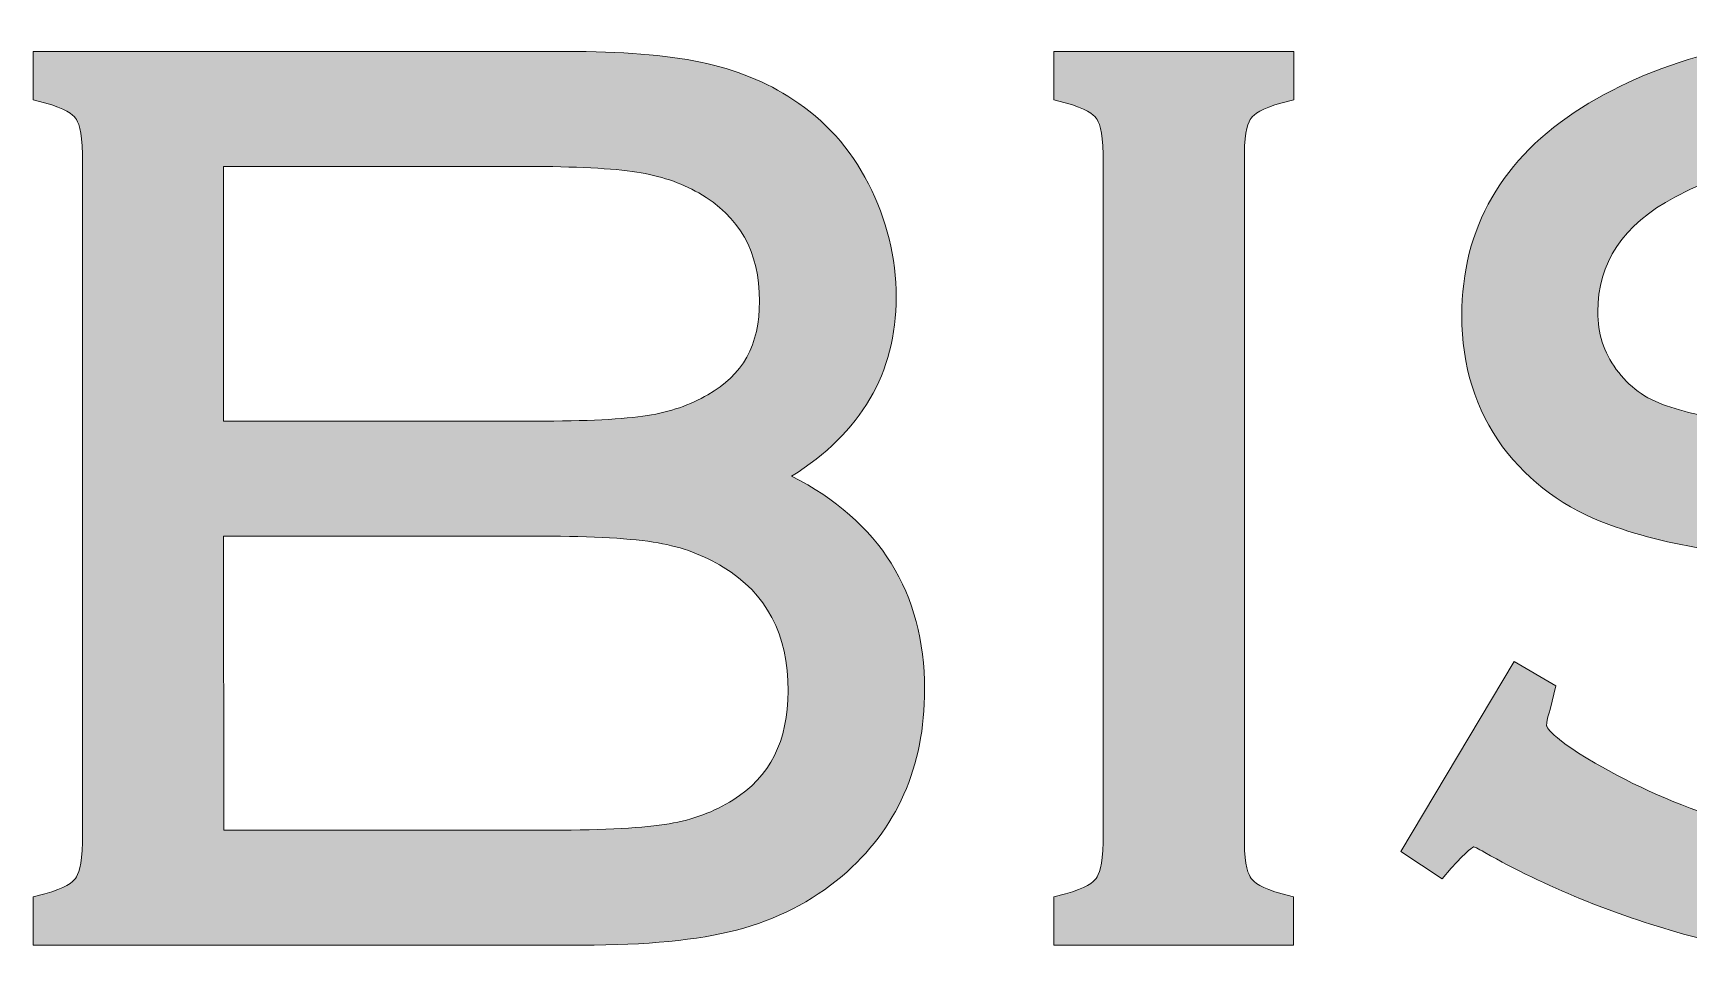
# Model space of a CAD drawing. Header units: inches. Extents: x 1117 to 1992, y -2324 to -585.
# Drawn here: x 1432.59 to 1459.24, y -608.59 to -593.6 of the extents above; entities that cross this region are included whole.
import ezdxf

# ---------------------------------------------------------------- set-up
doc = ezdxf.new("R2010")
doc.units = ezdxf.units.IN
doc.header["$MEASUREMENT"] = 0
doc.layers.add('Layer 1', color=7, linetype='Continuous')

# ---------------------------------------------------------------- blocks, each defined once
blk = doc.blocks.new('block 10')
at = {"layer": 'Layer 1', "true_color": 0x010101}
h = blk.add_hatch(color=18, dxfattribs=at)
h.dxf.hatch_style = 2
edge = h.paths.add_edge_path()
edge.add_spline(control_points=[(1468.837, -602.107), (1468.535, -601.551), (1468.112, -601.12), (1467.587, -600.825), (1467.11, -600.556), (1466.531, -600.359), (1465.865, -600.239), (1465.217, -600.122), (1464.253, -600.041), (1462.997, -599.999), (1461.512, -599.942), (1460.533, -599.892), (1460.083, -599.851), (1459.651, -599.812), (1459.245, -599.728), (1458.877, -599.604), (1458.535, -599.487), (1458.271, -599.296), (1458.069, -599.017), (1457.867, -598.74), (1457.77, -598.437), (1457.77, -598.092), (1457.77, -597.3), (1458.175, -596.694), (1459.012, -596.242), (1459.888, -595.777), (1460.975, -595.54), (1462.242, -595.54), (1463.83, -595.54), (1465.191, -595.839), (1466.291, -596.43), (1466.925, -596.76), (1466.962, -596.927), (1466.962, -596.927), (1466.962, -596.97), (1466.955, -597.086), (1466.904, -597.38), (1466.904, -597.38), (1466.872, -597.564), (1466.872, -597.564), (1466.872, -597.564), (1467.559, -597.908), (1467.559, -597.908), (1467.559, -597.908), (1469.15, -594.755), (1469.15, -594.755), (1469.15, -594.755), (1468.404, -594.396), (1468.404, -594.396), (1468.404, -594.396), (1468.287, -594.593), (1468.287, -594.593), (1468.147, -594.829), (1468.061, -594.903), (1468.03, -594.924), (1467.986, -594.911), (1467.888, -594.876), (1467.675, -594.79), (1465.898, -594.003), (1464.104, -593.603), (1462.341, -593.603), (1460.401, -593.603), (1458.775, -594.008), (1457.508, -594.807), (1456.23, -595.613), (1455.582, -596.74), (1455.582, -598.155), (1455.582, -598.959), (1455.802, -599.667), (1456.239, -600.265), (1456.672, -600.839), (1457.247, -601.259), (1457.951, -601.515), (1458.488, -601.71), (1459.063, -601.85), (1459.666, -601.931), (1460.258, -602.011), (1461.249, -602.08), (1462.616, -602.138), (1463.762, -602.179), (1464.55, -602.224), (1464.957, -602.273), (1465.356, -602.32), (1465.719, -602.399), (1466.036, -602.508), (1466.353, -602.623), (1466.603, -602.812), (1466.798, -603.088), (1466.992, -603.361), (1467.087, -603.663), (1467.087, -604.009), (1467.087, -604.391), (1466.971, -604.75), (1466.732, -605.103), (1466.491, -605.459), (1466.165, -605.746), (1465.757, -605.957), (1464.872, -606.416), (1463.738, -606.648), (1462.388, -606.648), (1460.907, -606.648), (1459.457, -606.279), (1458.078, -605.549), (1457.032, -604.996), (1456.952, -604.769), (1456.947, -604.753), (1456.947, -604.721), (1456.954, -604.645), (1457.002, -604.49), (1457.002, -604.49), (1457.096, -604.112), (1457.096, -604.112), (1457.096, -604.112), (1456.423, -603.719), (1456.423, -603.719), (1456.423, -603.719), (1454.599, -606.779), (1454.599, -606.779), (1454.599, -606.779), (1455.268, -607.216), (1455.268, -607.216), (1455.268, -607.216), (1455.411, -607.049), (1455.411, -607.049), (1455.668, -606.748), (1455.776, -606.706), (1455.771, -606.703), (1455.781, -606.705), (1455.831, -606.719), (1455.953, -606.795), (1456.933, -607.347), (1458.009, -607.789), (1459.152, -608.107), (1460.297, -608.426), (1461.406, -608.587), (1462.449, -608.587), (1464.575, -608.587), (1466.309, -608.117), (1467.605, -607.188), (1468.717, -606.382), (1469.282, -605.284), (1469.282, -603.923), (1469.288, -603.269), (1469.137, -602.659), (1468.837, -602.107)], knot_values=[0, 0, 0, 0, 1, 1, 1, 2, 2, 2, 3, 3, 3, 4, 4, 4, 5, 5, 5, 6, 6, 6, 7, 7, 7, 8, 8, 8, 9, 9, 9, 10, 10, 10, 11, 11, 11, 12, 12, 12, 13, 13, 13, 14, 14, 14, 15, 15, 15, 16, 16, 16, 17, 17, 17, 18, 18, 18, 19, 19, 19, 20, 20, 20, 21, 21, 21, 22, 22, 22, 23, 23, 23, 24, 24, 24, 25, 25, 25, 26, 26, 26, 27, 27, 27, 28, 28, 28, 29, 29, 29, 30, 30, 30, 31, 31, 31, 32, 32, 32, 33, 33, 33, 34, 34, 34, 35, 35, 35, 36, 36, 36, 37, 37, 37, 38, 38, 38, 39, 39, 39, 40, 40, 40, 41, 41, 41, 42, 42, 42, 43, 43, 43, 44, 44, 44, 45, 45, 45, 46, 46, 46, 47, 47, 47, 48, 48, 48, 48], degree=3, periodic=1)
h = blk.add_hatch(color=18, dxfattribs=at)
h.dxf.hatch_style = 2
edge = h.paths.add_edge_path()
edge.add_spline(control_points=[(1444.795, -600.735), (1445.91, -600.041), (1446.477, -599.075), (1446.477, -597.856), (1446.477, -597.217), (1446.326, -596.601), (1446.032, -596.03), (1445.737, -595.456), (1445.325, -594.998), (1444.815, -594.672), (1444.394, -594.391), (1443.893, -594.189), (1443.326, -594.071), (1442.774, -593.957), (1442.048, -593.899), (1441.167, -593.899), (1441.167, -593.899), (1432.586, -593.899), (1432.586, -593.899), (1432.586, -593.899), (1432.586, -594.676), (1432.586, -594.676), (1432.586, -594.676), (1432.771, -594.726), (1432.771, -594.726), (1433.108, -594.815), (1433.227, -594.917), (1433.268, -594.97), (1433.309, -595.023), (1433.378, -595.17), (1433.378, -595.551), (1433.378, -595.551), (1433.378, -606.635), (1433.378, -606.635), (1433.378, -607.006), (1433.308, -607.155), (1433.267, -607.212), (1433.226, -607.266), (1433.108, -607.371), (1432.772, -607.46), (1432.772, -607.46), (1432.587, -607.509), (1432.587, -607.509), (1432.587, -607.509), (1432.587, -608.286), (1432.587, -608.286), (1432.587, -608.286), (1441.428, -608.286), (1441.428, -608.286), (1442.453, -608.286), (1443.288, -608.205), (1443.909, -608.044), (1444.545, -607.877), (1445.116, -607.586), (1445.606, -607.174), (1446.488, -606.425), (1446.935, -605.414), (1446.935, -604.168), (1446.934, -602.611), (1446.215, -601.459), (1444.795, -600.735)], knot_values=[0, 0, 0, 0, 1, 1, 1, 2, 2, 2, 3, 3, 3, 4, 4, 4, 5, 5, 5, 6, 6, 6, 7, 7, 7, 8, 8, 8, 9, 9, 9, 10, 10, 10, 11, 11, 11, 12, 12, 12, 13, 13, 13, 14, 14, 14, 15, 15, 15, 16, 16, 16, 17, 17, 17, 18, 18, 18, 19, 19, 19, 20, 20, 20, 20], degree=3, periodic=1)
edge = h.paths.add_edge_path()
edge.add_spline(control_points=[(1435.651, -601.702), (1435.651, -601.702), (1440.77, -601.702), (1440.77, -601.702), (1441.602, -601.702), (1442.233, -601.739), (1442.644, -601.81), (1443.034, -601.878), (1443.386, -602.009), (1443.692, -602.2), (1444.395, -602.626), (1444.737, -603.279), (1444.737, -604.192), (1444.737, -605), (1444.447, -605.576), (1443.85, -605.951), (1443.548, -606.139), (1443.204, -606.267), (1442.825, -606.332), (1442.428, -606.399), (1441.791, -606.434), (1440.933, -606.434), (1440.933, -606.434), (1435.653, -606.434), (1435.653, -606.434), (1435.653, -606.434), (1435.651, -601.702), (1435.651, -601.702), (1435.651, -601.702), (1435.651, -601.702), (1435.651, -601.702)], knot_values=[0, 0, 0, 0, 1, 1, 1, 2, 2, 2, 3, 3, 3, 4, 4, 4, 5, 5, 5, 6, 6, 6, 7, 7, 7, 8, 8, 8, 9, 9, 9, 10, 10, 10, 10], degree=3, periodic=1)
edge = h.paths.add_edge_path()
edge.add_spline(control_points=[(1442.473, -599.76), (1442.096, -599.82), (1441.488, -599.85), (1440.672, -599.85), (1440.672, -599.85), (1435.652, -599.85), (1435.652, -599.85), (1435.652, -599.85), (1435.652, -595.75), (1435.652, -595.75), (1435.652, -595.75), (1440.524, -595.75), (1440.524, -595.75), (1441.317, -595.75), (1441.915, -595.781), (1442.302, -595.841), (1442.671, -595.897), (1443.008, -596.011), (1443.3, -596.176), (1443.958, -596.552), (1444.278, -597.124), (1444.278, -597.918), (1444.278, -598.62), (1444.007, -599.113), (1443.447, -599.425), (1443.161, -599.591), (1442.833, -599.704), (1442.473, -599.76)], knot_values=[0, 0, 0, 0, 1, 1, 1, 2, 2, 2, 3, 3, 3, 4, 4, 4, 5, 5, 5, 6, 6, 6, 7, 7, 7, 8, 8, 8, 9, 9, 9, 9], degree=3, periodic=1)
h = blk.add_hatch(color=18, dxfattribs=at)
h.dxf.hatch_style = 2
edge = h.paths.add_edge_path()
edge.add_spline(control_points=[(1449.013, -594.677), (1449.013, -594.677), (1449.2, -594.726), (1449.2, -594.726), (1449.537, -594.815), (1449.656, -594.918), (1449.696, -594.97), (1449.736, -595.023), (1449.807, -595.17), (1449.807, -595.551), (1449.807, -595.551), (1449.807, -606.635), (1449.807, -606.635), (1449.807, -607.006), (1449.736, -607.156), (1449.694, -607.212), (1449.655, -607.266), (1449.537, -607.371), (1449.201, -607.46), (1449.201, -607.46), (1449.014, -607.51), (1449.014, -607.51), (1449.014, -607.51), (1449.014, -608.287), (1449.014, -608.287), (1449.014, -608.287), (1452.875, -608.287), (1452.875, -608.287), (1452.875, -608.287), (1452.875, -607.509), (1452.875, -607.509), (1452.875, -607.509), (1452.688, -607.46), (1452.688, -607.46), (1452.352, -607.371), (1452.233, -607.266), (1452.193, -607.212), (1452.152, -607.156), (1452.082, -607.007), (1452.082, -606.635), (1452.082, -606.635), (1452.082, -595.55), (1452.082, -595.55), (1452.082, -595.171), (1452.151, -595.024), (1452.192, -594.97), (1452.233, -594.917), (1452.352, -594.815), (1452.689, -594.726), (1452.689, -594.726), (1452.876, -594.676), (1452.876, -594.676), (1452.876, -594.676), (1452.876, -593.899), (1452.876, -593.899), (1452.876, -593.899), (1449.014, -593.899), (1449.014, -593.899), (1449.014, -593.899), (1449.014, -594.677), (1449.014, -594.677), (1449.014, -594.677), (1449.013, -594.677), (1449.013, -594.677)], knot_values=[0, 0, 0, 0, 1, 1, 1, 2, 2, 2, 3, 3, 3, 4, 4, 4, 5, 5, 5, 6, 6, 6, 7, 7, 7, 8, 8, 8, 9, 9, 9, 10, 10, 10, 11, 11, 11, 12, 12, 12, 13, 13, 13, 14, 14, 14, 15, 15, 15, 16, 16, 16, 17, 17, 17, 18, 18, 18, 19, 19, 19, 20, 20, 20, 21, 21, 21, 21], degree=3, periodic=1)
at = {"layer": 'Layer 1', "lineweight": 0}
for points, knots in [([(1468.837, -602.107), (1468.535, -601.551), (1468.112, -601.12), (1467.587, -600.825), (1467.11, -600.556), (1466.531, -600.359), (1465.865, -600.239), (1465.217, -600.122), (1464.253, -600.041), (1462.997, -599.999), (1461.512, -599.942), (1460.533, -599.892), (1460.083, -599.851), (1459.651, -599.812), (1459.245, -599.728), (1458.877, -599.604), (1458.535, -599.487), (1458.271, -599.296), (1458.069, -599.017), (1457.867, -598.74), (1457.77, -598.437), (1457.77, -598.092), (1457.77, -597.3), (1458.175, -596.694), (1459.012, -596.242), (1459.888, -595.777), (1460.975, -595.54), (1462.242, -595.54), (1463.83, -595.54), (1465.191, -595.839), (1466.291, -596.43), (1466.925, -596.76), (1466.962, -596.927), (1466.962, -596.927), (1466.962, -596.97), (1466.955, -597.086), (1466.904, -597.38), (1466.904, -597.38), (1466.872, -597.564), (1466.872, -597.564), (1466.872, -597.564), (1467.559, -597.908), (1467.559, -597.908), (1467.559, -597.908), (1469.15, -594.755), (1469.15, -594.755), (1469.15, -594.755), (1468.404, -594.396), (1468.404, -594.396), (1468.404, -594.396), (1468.287, -594.593), (1468.287, -594.593), (1468.147, -594.829), (1468.061, -594.903), (1468.03, -594.924), (1467.986, -594.911), (1467.888, -594.876), (1467.675, -594.79), (1465.898, -594.003), (1464.104, -593.603), (1462.341, -593.603), (1460.401, -593.603), (1458.775, -594.008), (1457.508, -594.807), (1456.23, -595.613), (1455.582, -596.74), (1455.582, -598.155), (1455.582, -598.959), (1455.802, -599.667), (1456.239, -600.265), (1456.672, -600.839), (1457.247, -601.259), (1457.951, -601.515), (1458.488, -601.71), (1459.063, -601.85), (1459.666, -601.931), (1460.258, -602.011), (1461.249, -602.08), (1462.616, -602.138), (1463.762, -602.179), (1464.55, -602.224), (1464.957, -602.273), (1465.356, -602.32), (1465.719, -602.399), (1466.036, -602.508), (1466.353, -602.623), (1466.603, -602.812), (1466.798, -603.088), (1466.992, -603.361), (1467.087, -603.663), (1467.087, -604.009), (1467.087, -604.391), (1466.971, -604.75), (1466.732, -605.103), (1466.491, -605.459), (1466.165, -605.746), (1465.757, -605.957), (1464.872, -606.416), (1463.738, -606.648), (1462.388, -606.648), (1460.907, -606.648), (1459.457, -606.279), (1458.078, -605.549), (1457.032, -604.996), (1456.952, -604.769), (1456.947, -604.753), (1456.947, -604.721), (1456.954, -604.645), (1457.002, -604.49), (1457.002, -604.49), (1457.096, -604.112), (1457.096, -604.112), (1457.096, -604.112), (1456.423, -603.719), (1456.423, -603.719), (1456.423, -603.719), (1454.599, -606.779), (1454.599, -606.779), (1454.599, -606.779), (1455.268, -607.216), (1455.268, -607.216), (1455.268, -607.216), (1455.411, -607.049), (1455.411, -607.049), (1455.668, -606.748), (1455.776, -606.706), (1455.771, -606.703), (1455.781, -606.705), (1455.831, -606.719), (1455.953, -606.795), (1456.933, -607.347), (1458.009, -607.789), (1459.152, -608.107), (1460.297, -608.426), (1461.406, -608.587), (1462.449, -608.587), (1464.575, -608.587), (1466.309, -608.117), (1467.605, -607.188), (1468.717, -606.382), (1469.282, -605.284), (1469.282, -603.923), (1469.288, -603.269), (1469.137, -602.659), (1468.837, -602.107)], [0, 0, 0, 0, 1, 1, 1, 2, 2, 2, 3, 3, 3, 4, 4, 4, 5, 5, 5, 6, 6, 6, 7, 7, 7, 8, 8, 8, 9, 9, 9, 10, 10, 10, 11, 11, 11, 12, 12, 12, 13, 13, 13, 14, 14, 14, 15, 15, 15, 16, 16, 16, 17, 17, 17, 18, 18, 18, 19, 19, 19, 20, 20, 20, 21, 21, 21, 22, 22, 22, 23, 23, 23, 24, 24, 24, 25, 25, 25, 26, 26, 26, 27, 27, 27, 28, 28, 28, 29, 29, 29, 30, 30, 30, 31, 31, 31, 32, 32, 32, 33, 33, 33, 34, 34, 34, 35, 35, 35, 36, 36, 36, 37, 37, 37, 38, 38, 38, 39, 39, 39, 40, 40, 40, 41, 41, 41, 42, 42, 42, 43, 43, 43, 44, 44, 44, 45, 45, 45, 46, 46, 46, 47, 47, 47, 48, 48, 48, 48]), ([(1444.795, -600.735), (1445.91, -600.041), (1446.477, -599.075), (1446.477, -597.856), (1446.477, -597.217), (1446.326, -596.601), (1446.032, -596.03), (1445.737, -595.456), (1445.325, -594.998), (1444.815, -594.672), (1444.394, -594.391), (1443.893, -594.189), (1443.326, -594.071), (1442.774, -593.957), (1442.048, -593.899), (1441.167, -593.899), (1441.167, -593.899), (1432.586, -593.899), (1432.586, -593.899), (1432.586, -593.899), (1432.586, -594.676), (1432.586, -594.676), (1432.586, -594.676), (1432.771, -594.726), (1432.771, -594.726), (1433.108, -594.815), (1433.227, -594.917), (1433.268, -594.97), (1433.309, -595.023), (1433.378, -595.17), (1433.378, -595.551), (1433.378, -595.551), (1433.378, -606.635), (1433.378, -606.635), (1433.378, -607.006), (1433.308, -607.155), (1433.267, -607.212), (1433.226, -607.266), (1433.108, -607.371), (1432.772, -607.46), (1432.772, -607.46), (1432.587, -607.509), (1432.587, -607.509), (1432.587, -607.509), (1432.587, -608.286), (1432.587, -608.286), (1432.587, -608.286), (1441.428, -608.286), (1441.428, -608.286), (1442.453, -608.286), (1443.288, -608.205), (1443.909, -608.044), (1444.545, -607.877), (1445.116, -607.586), (1445.606, -607.174), (1446.488, -606.425), (1446.935, -605.414), (1446.935, -604.168), (1446.934, -602.611), (1446.215, -601.459), (1444.795, -600.735)], [0, 0, 0, 0, 1, 1, 1, 2, 2, 2, 3, 3, 3, 4, 4, 4, 5, 5, 5, 6, 6, 6, 7, 7, 7, 8, 8, 8, 9, 9, 9, 10, 10, 10, 11, 11, 11, 12, 12, 12, 13, 13, 13, 14, 14, 14, 15, 15, 15, 16, 16, 16, 17, 17, 17, 18, 18, 18, 19, 19, 19, 20, 20, 20, 20]), ([(1449.013, -594.677), (1449.013, -594.677), (1449.2, -594.726), (1449.2, -594.726), (1449.537, -594.815), (1449.656, -594.918), (1449.696, -594.97), (1449.736, -595.023), (1449.807, -595.17), (1449.807, -595.551), (1449.807, -595.551), (1449.807, -606.635), (1449.807, -606.635), (1449.807, -607.006), (1449.736, -607.156), (1449.694, -607.212), (1449.655, -607.266), (1449.537, -607.371), (1449.201, -607.46), (1449.201, -607.46), (1449.014, -607.51), (1449.014, -607.51), (1449.014, -607.51), (1449.014, -608.287), (1449.014, -608.287), (1449.014, -608.287), (1452.875, -608.287), (1452.875, -608.287), (1452.875, -608.287), (1452.875, -607.509), (1452.875, -607.509), (1452.875, -607.509), (1452.688, -607.46), (1452.688, -607.46), (1452.352, -607.371), (1452.233, -607.266), (1452.193, -607.212), (1452.152, -607.156), (1452.082, -607.007), (1452.082, -606.635), (1452.082, -606.635), (1452.082, -595.55), (1452.082, -595.55), (1452.082, -595.171), (1452.151, -595.024), (1452.192, -594.97), (1452.233, -594.917), (1452.352, -594.815), (1452.689, -594.726), (1452.689, -594.726), (1452.876, -594.676), (1452.876, -594.676), (1452.876, -594.676), (1452.876, -593.899), (1452.876, -593.899), (1452.876, -593.899), (1449.014, -593.899), (1449.014, -593.899), (1449.014, -593.899), (1449.014, -594.677), (1449.014, -594.677), (1449.014, -594.677), (1449.013, -594.677), (1449.013, -594.677)], [0, 0, 0, 0, 1, 1, 1, 2, 2, 2, 3, 3, 3, 4, 4, 4, 5, 5, 5, 6, 6, 6, 7, 7, 7, 8, 8, 8, 9, 9, 9, 10, 10, 10, 11, 11, 11, 12, 12, 12, 13, 13, 13, 14, 14, 14, 15, 15, 15, 16, 16, 16, 17, 17, 17, 18, 18, 18, 19, 19, 19, 20, 20, 20, 21, 21, 21, 21]), ([(1442.473, -599.76), (1442.096, -599.82), (1441.488, -599.85), (1440.672, -599.85), (1440.672, -599.85), (1435.652, -599.85), (1435.652, -599.85), (1435.652, -599.85), (1435.652, -595.75), (1435.652, -595.75), (1435.652, -595.75), (1440.524, -595.75), (1440.524, -595.75), (1441.317, -595.75), (1441.915, -595.781), (1442.302, -595.841), (1442.671, -595.897), (1443.008, -596.011), (1443.3, -596.176), (1443.958, -596.552), (1444.278, -597.124), (1444.278, -597.918), (1444.278, -598.62), (1444.007, -599.113), (1443.447, -599.425), (1443.161, -599.591), (1442.833, -599.704), (1442.473, -599.76)], [0, 0, 0, 0, 1, 1, 1, 2, 2, 2, 3, 3, 3, 4, 4, 4, 5, 5, 5, 6, 6, 6, 7, 7, 7, 8, 8, 8, 9, 9, 9, 9]), ([(1435.651, -601.702), (1435.651, -601.702), (1440.77, -601.702), (1440.77, -601.702), (1441.602, -601.702), (1442.233, -601.739), (1442.644, -601.81), (1443.034, -601.878), (1443.386, -602.009), (1443.692, -602.2), (1444.395, -602.626), (1444.737, -603.279), (1444.737, -604.192), (1444.737, -605), (1444.447, -605.576), (1443.85, -605.951), (1443.548, -606.139), (1443.204, -606.267), (1442.825, -606.332), (1442.428, -606.399), (1441.791, -606.434), (1440.933, -606.434), (1440.933, -606.434), (1435.653, -606.434), (1435.653, -606.434), (1435.653, -606.434), (1435.651, -601.702), (1435.651, -601.702), (1435.651, -601.702), (1435.651, -601.702), (1435.651, -601.702)], [0, 0, 0, 0, 1, 1, 1, 2, 2, 2, 3, 3, 3, 4, 4, 4, 5, 5, 5, 6, 6, 6, 7, 7, 7, 8, 8, 8, 9, 9, 9, 10, 10, 10, 10])]:
    blk.add_open_spline(points, degree=3, knots=knots, dxfattribs=at)
blk = doc.blocks.new('block 9')
at = {"layer": 'Layer 1'}
blk.add_blockref('block 10', (0, 0), dxfattribs=at)

msp = doc.modelspace()

# ---------------------------------------------------------------- block references
at = {"layer": 'Layer 1'}
msp.add_blockref('block 9', (0, 0), dxfattribs=at)

doc.saveas('drawing.dxf')
